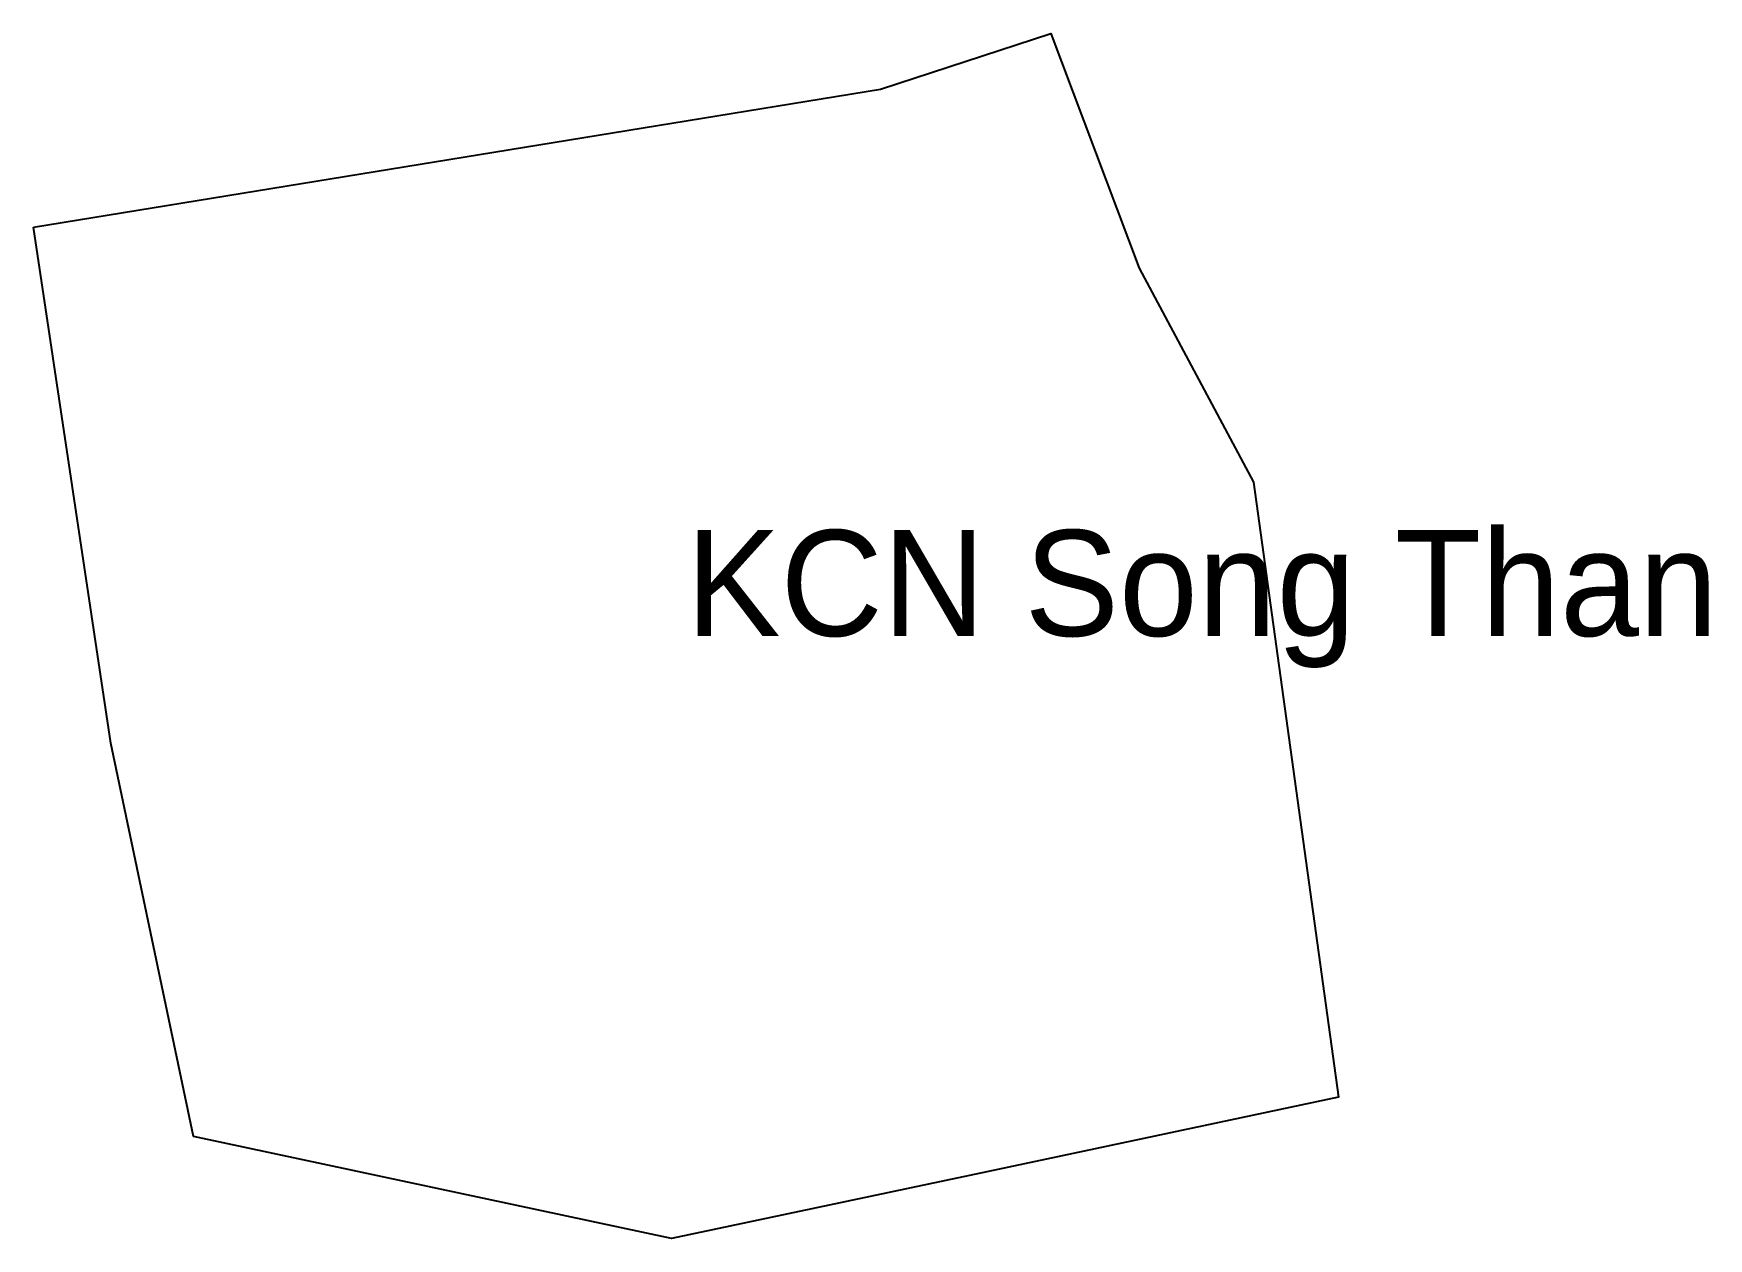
# Model space of a CAD drawing. Header units: millimetres. Extents: x 0 to 3162, y -1910 to 366.
import ezdxf

# ---------------------------------------------------------------- set-up
doc = ezdxf.new("R2010")
doc.units = ezdxf.units.MM
doc.layers.add('BOUNDARY', color=3, linetype='Continuous')
doc.layers.add('TEXT', color=4, linetype='Continuous')

msp = doc.modelspace()

# ---------------------------------------------------------------- linework, layer by layer
at = {"layer": 'BOUNDARY'}
msp.add_lwpolyline([(0, 0), (1598.7, 260.6), (1920.3, 365.8), (2087.3, -77.3), (2302.6, -481.3), (2463.3, -1642.4), (1799.8, -1783.8), (1204.1, -1909.6), (302.2, -1717), (145.9, -974.5), (0, 0)], close=True, dxfattribs=at)

# ---------------------------------------------------------------- texts
at = {"layer": 'TEXT'}
msp.add_text('KCN Song Than', height=200, dxfattribs=at).set_placement((1231.7, -771.9))

doc.saveas('drawing.dxf')
